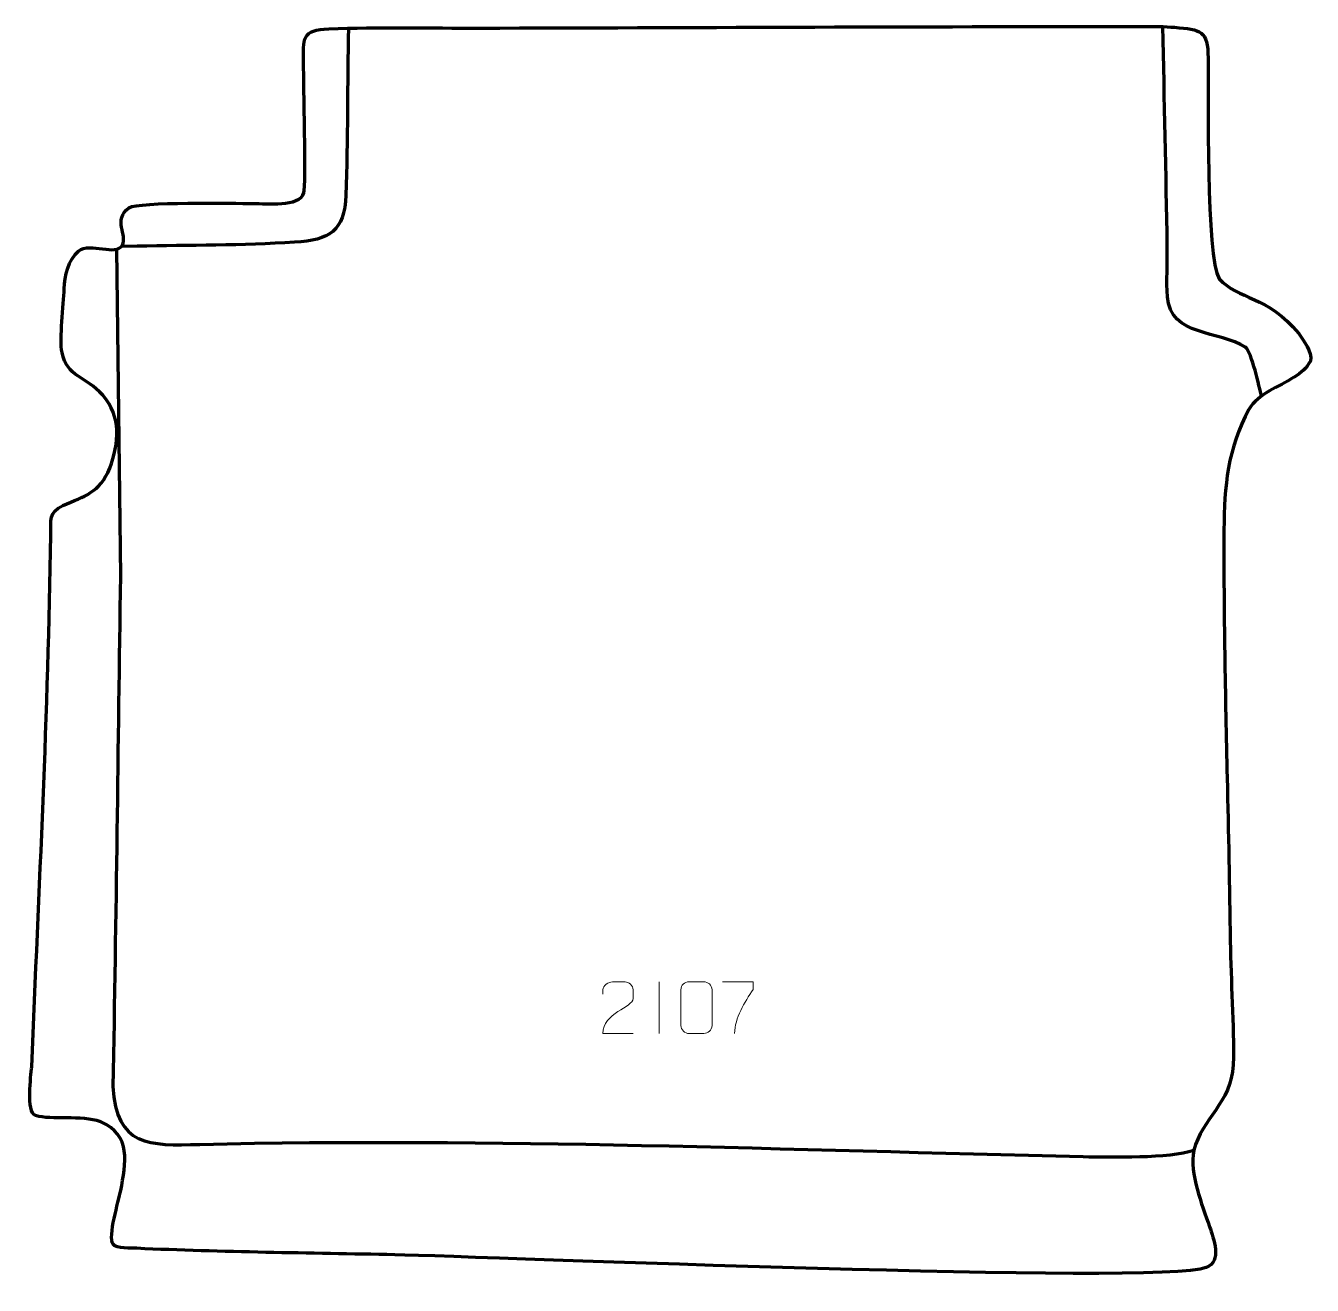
# Model space of a CAD drawing. Header units: millimetres. Extents: x -617 to 6, y 102 to 712.
import ezdxf

# ---------------------------------------------------------------- set-up
doc = ezdxf.new("R2010")
doc.units = ezdxf.units.MM
doc.header["$MEASUREMENT"] = 0
doc.layers.add('layer 2', color=7, linetype='Continuous')
doc.layers.add('layer 3', color=7, linetype='Continuous')

msp = doc.modelspace()

# ---------------------------------------------------------------- linework, layer by layer
at = {"layer": 'layer 2', "color": 142, "lineweight": 158}
for points, knots in [([(-460.5714, 711.056), (-460.9882, 684.2571), (-460.868, 656.9785), (-461.7812, 630.2508), (-461.7812, 630.2508), (-462.3777, 612.7874), (-469.6412, 608.5219), (-486.6361, 607.4398), (-486.6361, 607.4398), (-511.5655, 605.8522), (-537.7394, 606.0309), (-562.8129, 605.5254), (-562.8129, 605.5254), (-562.8129, 605.5254), (-570.3944, 605.3881), (-570.3944, 605.3881)], [0, 0, 0, 0, 0.2, 0.2, 0.2, 0.2, 0.4, 0.4, 0.4, 0.4, 0.6, 0.6, 0.6, 0.6, 1, 1, 1, 1]), ([(-18.2872, 532.6901), (-19.7147, 537.5947), (-23.0067, 553.7914), (-26.2229, 556.6089), (-26.2229, 556.6089), (-38.7603, 564.7723), (-62.6271, 561.7212), (-64.0075, 581.0859), (-64.0075, 581.0859), (-64.5211, 588.2902), (-63.9684, 597.8097), (-64.0821, 605.4428), (-64.0821, 605.4428), (-64.6105, 640.9104), (-65.5193, 676.3718), (-66.171, 711.8375)], [0, 0, 0, 0, 0.2, 0.2, 0.2, 0.2, 0.4, 0.4, 0.4, 0.4, 0.6, 0.6, 0.6, 0.6, 1, 1, 1, 1]), ([(-572.8181, 604.0424), (-572.8181, 604.0424), (-570.9595, 445.7569), (-570.9595, 445.7569), (-570.9595, 445.7569), (-572.09, 363.3835), (-573.0552, 280.9937), (-574.5293, 198.627), (-574.5293, 198.627), (-572.8179, 169.5385), (-557.2481, 170.0656), (-532.4302, 170.6577), (-532.4302, 170.6577), (-391.4889, 174.0198), (-245.9599, 167.9946), (-104.8191, 164.7608), (-104.8191, 164.7608), (-91.3461, 164.4522), (-63.1185, 163.9759), (-51.2103, 167.812)], [0, 0, 0, 0, 0.16666667, 0.16666667, 0.16666667, 0.16666667, 0.33333333, 0.33333333, 0.33333333, 0.33333333, 0.5, 0.5, 0.5, 0.5, 0.66666667, 0.66666667, 0.66666667, 0.66666667, 1, 1, 1, 1])]:
    msp.add_open_spline(points, degree=3, knots=knots, dxfattribs=at)
at = {"layer": 'layer 3', "color": 242, "lineweight": 158}
msp.add_open_spline([(-0.4511, 563.1894), (-15.2797, 581.908), (-29.9708, 579.4938), (-38.9087, 589.739), (-38.9087, 589.739), (-45.4061, 599.8363), (-44.1925, 680.2259), (-44.315, 696.6392), (-44.315, 696.6392), (-44.4149, 710.0349), (-47.705, 710.3989), (-60.5917, 711.5278), (-60.5917, 711.5278), (-69.8733, 712.2732), (-82.2169, 711.8555), (-91.7923, 711.8623), (-91.7923, 711.8623), (-193.4186, 711.9341), (-295.0923, 711.3335), (-396.7266, 711.143), (-396.7266, 711.143), (-420.8682, 711.1059), (-445.9207, 711.6371), (-469.9625, 710.7929), (-469.9625, 710.7929), (-483.16, 710.3295), (-482.3685, 706.2562), (-482.2624, 693.6947), (-482.2624, 693.6947), (-482.1758, 685.3751), (-481.0076, 634.6809), (-482.0486, 631.3821), (-482.0486, 631.3821), (-484.2658, 624.3567), (-500.3571, 626.2012), (-506.5602, 626.2241), (-506.5602, 626.2241), (-515.7195, 626.2576), (-562.0087, 627.1566), (-566.8452, 624.1614), (-566.8452, 624.1614), (-574.6279, 618.1348), (-567.365, 610.9556), (-569.9452, 606.0588), (-569.9452, 606.0588), (-572.8797, 600.4896), (-585.5487, 607.7533), (-591.1457, 603.1966), (-591.1457, 603.1966), (-596.2415, 599.0478), (-597.9031, 591.1317), (-598.0907, 584.8558), (-598.0907, 584.8558), (-598.3893, 577.1411), (-600.5238, 560.6209), (-599.1746, 554.0064), (-599.1746, 554.0064), (-596.7373, 542.0626), (-587.7453, 542.6713), (-579.4739, 533.3471), (-579.4739, 533.3471), (-570.3417, 523.0525), (-571.6103, 510.3408), (-576.0957, 498.0176), (-576.0957, 498.0176), (-581.2354, 485.8749), (-588.0483, 484.7438), (-598.7503, 479.9658), (-598.7503, 479.9658), (-605.6696, 476.8767), (-604.5478, 472.8232), (-604.6074, 465.6971), (-604.6074, 465.6971), (-605.82, 380.0016), (-610.3267, 293.9054), (-613.8872, 208.2423), (-613.8872, 208.2423), (-614.1674, 203.7552), (-616.7635, 186.551), (-611.9898, 184.6133), (-611.9898, 184.6133), (-604.0223, 182.3018), (-590.272, 184.9313), (-580.3637, 181.6213), (-580.3637, 181.6213), (-565.5607, 175.1183), (-568.2106, 161.6338), (-570.7895, 148.2996), (-570.7895, 148.2996), (-571.741, 143.3796), (-577.0587, 125.9637), (-574.4599, 122.2995), (-574.4599, 122.2995), (-572.9177, 120.125), (-565.4823, 120.4562), (-562.9866, 120.343), (-562.9866, 120.343), (-521.6857, 118.4687), (-479.4255, 118.0589), (-438.0506, 117.2127), (-438.0506, 117.2127), (-394.3119, 116.3182), (-67.1028, 102.4551), (-45.2364, 110.9836), (-45.2364, 110.9836), (-37.4685, 114.0133), (-41.6744, 125.1241), (-43.5794, 130.7722), (-43.5794, 130.7722), (-47.2509, 141.6572), (-53.5289, 156.3737), (-51.2103, 167.812), (-51.2103, 167.812), (-47.3591, 183.2608), (-33.1119, 190.4513), (-32.1179, 209.2274), (-32.1179, 209.2274), (-31.7219, 228.6495), (-33.3186, 249.409), (-33.5769, 269.0752), (-33.5769, 269.0752), (-33.9226, 295.4206), (-34.4729, 321.746), (-35.0757, 348.0868), (-35.0757, 348.0868), (-36.0096, 388.1372), (-36.7999, 428.1605), (-36.6432, 468.225), (-36.6432, 468.225), (-36.5057, 489.1218), (-34.8479, 507.8287), (-24.5798, 526.5033), (-24.5798, 526.5033), (-20.0521, 534.2743), (-9.9717, 537.3341), (-2.6185, 542.1477), (-2.6185, 542.1477), (0.751, 544.3533), (3.3934, 546.3234), (5.2803, 549.9417), (5.2803, 549.9417), (6.1286, 554.3282), (1.9227, 559.7415), (-0.4511, 563.1894)], degree=3, knots=[0, 0, 0, 0, 0.02702703, 0.02702703, 0.02702703, 0.02702703, 0.05405405, 0.05405405, 0.05405405, 0.05405405, 0.08108108, 0.08108108, 0.08108108, 0.08108108, 0.10810811, 0.10810811, 0.10810811, 0.10810811, 0.13513514, 0.13513514, 0.13513514, 0.13513514, 0.16216216, 0.16216216, 0.16216216, 0.16216216, 0.18918919, 0.18918919, 0.18918919, 0.18918919, 0.21621622, 0.21621622, 0.21621622, 0.21621622, 0.24324324, 0.24324324, 0.24324324, 0.24324324, 0.27027027, 0.27027027, 0.27027027, 0.27027027, 0.2972973, 0.2972973, 0.2972973, 0.2972973, 0.32432432, 0.32432432, 0.32432432, 0.32432432, 0.35135135, 0.35135135, 0.35135135, 0.35135135, 0.37837838, 0.37837838, 0.37837838, 0.37837838, 0.40540541, 0.40540541, 0.40540541, 0.40540541, 0.43243243, 0.43243243, 0.43243243, 0.43243243, 0.45945946, 0.45945946, 0.45945946, 0.45945946, 0.48648649, 0.48648649, 0.48648649, 0.48648649, 0.51351351, 0.51351351, 0.51351351, 0.51351351, 0.54054054, 0.54054054, 0.54054054, 0.54054054, 0.56756757, 0.56756757, 0.56756757, 0.56756757, 0.59459459, 0.59459459, 0.59459459, 0.59459459, 0.62162162, 0.62162162, 0.62162162, 0.62162162, 0.64864865, 0.64864865, 0.64864865, 0.64864865, 0.67567568, 0.67567568, 0.67567568, 0.67567568, 0.7027027, 0.7027027, 0.7027027, 0.7027027, 0.72972973, 0.72972973, 0.72972973, 0.72972973, 0.75675676, 0.75675676, 0.75675676, 0.75675676, 0.78378378, 0.78378378, 0.78378378, 0.78378378, 0.81081081, 0.81081081, 0.81081081, 0.81081081, 0.83783784, 0.83783784, 0.83783784, 0.83783784, 0.86486486, 0.86486486, 0.86486486, 0.86486486, 0.89189189, 0.89189189, 0.89189189, 0.89189189, 0.91891892, 0.91891892, 0.91891892, 0.91891892, 0.94594595, 0.94594595, 0.94594595, 0.94594595, 1, 1, 1, 1], dxfattribs=at)
at = {"layer": 'layer 3', "color": 250, "lineweight": 9}
for points, knots in [([(-322.6568, 224.3874), (-327.5712, 224.3877), (-332.4856, 224.3877), (-337.3997, 224.3874), (-337.3997, 224.3874), (-337.3997, 234.3197), (-322.7487, 236.9609), (-322.6568, 241.2712), (-322.6568, 241.2712), (-322.6571, 242.6953), (-322.6571, 244.119), (-322.6568, 245.5423), (-322.6568, 245.5423), (-322.6737, 247.6194), (-324.7965, 249.3442), (-326.4675, 249.3615), (-326.4675, 249.3615), (-328.5407, 249.3611), (-330.6136, 249.3611), (-332.686, 249.3615), (-332.686, 249.3615), (-334.5081, 249.378), (-337.3328, 247.5859), (-337.3997, 245.4923), (-337.3997, 245.4923), (-337.3997, 245.4923), (-337.3997, 243.4375), (-337.3997, 243.4375)], [0, 0, 0, 0, 0.125, 0.125, 0.125, 0.125, 0.25, 0.25, 0.25, 0.25, 0.375, 0.375, 0.375, 0.375, 0.5, 0.5, 0.5, 0.5, 0.625, 0.625, 0.625, 0.625, 0.75, 0.75, 0.75, 0.75, 1, 1, 1, 1]), ([(-295.6089, 249.3738), (-293.2428, 249.3738), (-290.8763, 249.3738), (-288.5098, 249.3738), (-288.5098, 249.3738), (-286.5293, 249.4094), (-284.5033, 247.9151), (-284.4762, 245.473), (-284.4762, 245.473), (-284.4766, 239.7156), (-284.4766, 233.9578), (-284.4762, 228.1996), (-284.4762, 228.1996), (-284.6183, 225.872), (-286.3247, 224.3897), (-288.5098, 224.3789), (-288.5098, 224.3789), (-290.8822, 224.3793), (-293.2546, 224.3793), (-295.6266, 224.3789), (-295.6266, 224.3789), (-297.5851, 224.2733), (-299.5915, 226.1612), (-299.5801, 228.1822), (-299.5801, 228.1822), (-299.5797, 233.9628), (-299.5797, 239.7431), (-299.5801, 245.5229), (-299.5801, 245.5229), (-299.5758, 247.6649), (-297.7987, 249.3874), (-295.6089, 249.3738)], [0, 0, 0, 0, 0.11111111, 0.11111111, 0.11111111, 0.11111111, 0.22222222, 0.22222222, 0.22222222, 0.22222222, 0.33333333, 0.33333333, 0.33333333, 0.33333333, 0.44444444, 0.44444444, 0.44444444, 0.44444444, 0.55555556, 0.55555556, 0.55555556, 0.55555556, 0.66666667, 0.66666667, 0.66666667, 0.66666667, 0.77777778, 0.77777778, 0.77777778, 0.77777778, 1, 1, 1, 1]), ([(-279.4363, 249.3538), (-279.4363, 249.3538), (-264.6202, 249.3538), (-264.6202, 249.3538), (-264.6202, 249.3538), (-264.6205, 248.1042), (-264.6205, 246.8546), (-264.6202, 245.6048), (-264.6202, 245.6048), (-268.6146, 239.6077), (-273.5298, 231.7741), (-273.5298, 224.3953)], [0, 0, 0, 0, 0.25, 0.25, 0.25, 0.25, 0.5, 0.5, 0.5, 0.5, 1, 1, 1, 1])]:
    msp.add_open_spline(points, degree=3, knots=knots, dxfattribs=at)
msp.add_open_spline([(-310.0282, 249.3616), (-310.0282, 249.3616), (-310.0282, 224.3875), (-310.0282, 224.3875)], degree=3, dxfattribs=at)

doc.saveas('drawing.dxf')
